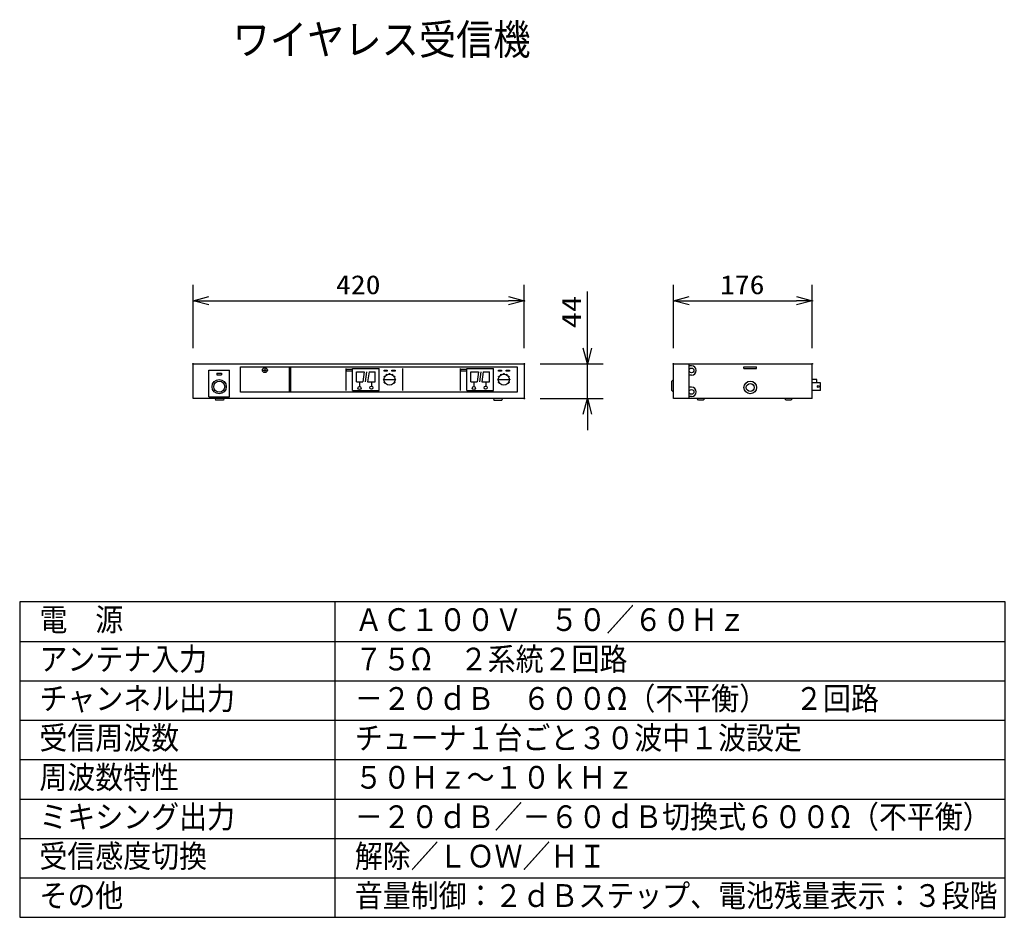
# Model space of a CAD drawing. Units: millimetres, scale not verified. Extents: x -63 to 63, y -57 to 57.
import ezdxf
from ezdxf.enums import TextEntityAlignment as Align

# ---------------------------------------------------------------- set-up
doc = ezdxf.new("R2010")
doc.units = ezdxf.units.MM
doc.header["$LTSCALE"] = 0.190236
doc.header["$PDMODE"] = 32
doc.header["$PDSIZE"] = 0.0951
for name, color, linetype in [('0-0_MOJI1', 2, 'Continuous'), ('0-1_GAIKEI', 1, 'Continuous'), ('0-2_WAKU', 3, 'Continuous'), ('0-3_DEFPOINTS', 7, 'Continuous')]:
    doc.layers.add(name, color=color, linetype=linetype)
doc.styles.add('ＭＳ ゴシック', font='')
doc.styles.get('ＭＳ ゴシック').set_extended_font_data('MS Gothic')

# ---------------------------------------------------------------- blocks, each defined once
blk = doc.blocks.new('_OPEN30')
at = {"layer": '0-3_DEFPOINTS'}
blk.add_line((0, 0), (-1, 0), dxfattribs=at)
blk.add_lwpolyline([(-1, 0.26795), (0, 0), (-1, -0.26795)], dxfattribs=at)

msp = doc.modelspace()

# ---------------------------------------------------------------- linework, layer by layer
at = {"layer": '0-1_GAIKEI', "color": 7}
for p, q in [((-40.5001, 13.7), (1.5, 13.7)), ((-40.5001, 9.3), (-40.5001, 13.7)), ((1.5, 13.7), (1.5, 9.3)), ((20.403, 13.7), (38.003, 13.7)), ((20.403, 9.3), (20.403, 13.7)), ((38.003, 9.3), (38.003, 13.7)), ((1.5, 9.3), (-40.5001, 9.3)), ((-37.7001, 9.3), (-37.6501, 9.1)), ((-36.6501, 9.1), (-37.6501, 9.1)), ((-36.6001, 9.3), (-36.6501, 9.1)), ((-2.4, 9.3), (-2.35, 9.1)), ((-2.35, 9.1), (-1.35, 9.1)), ((-1.3, 9.3), (-1.35, 9.1)), ((38.003, 9.3), (20.403, 9.3))]:
    msp.add_line(p, q, dxfattribs=at)
at = {"layer": '0-1_GAIKEI'}
for p, q in [((-38.5001, 12.9), (-35.9001, 12.9)), ((-38.5001, 9.5), (-38.5001, 12.9)), ((-35.9001, 9.5), (-35.9001, 12.9)), ((-34.5001, 13.3), (0.6, 13.3)), ((-34.5001, 10.1), (-34.5001, 13.3)), ((-31.6396, 12.8837), (-31.1916, 12.8837)), ((-31.4156, 13.1161), (-31.4156, 12.6678)), ((-28.3, 10.1), (-28.3, 13.3)), ((-28.1, 10.1), (-28.1, 13.3)), ((-21.1, 10.3), (-21.1, 13.1)), ((-20.3, 13.1), (-16.9, 13.1)), ((-20.3, 10.3), (-20.3, 13.1)), ((-18.8, 12.678), (-19, 11.411)), ((-18.5, 12.678), (-18.7, 11.411)), ((-18.2, 12.678), (-18.4, 11.411)), ((-18.2, 12.678), (-17.4, 12.678)), ((-17.4, 11.411), (-17.4, 12.678)), ((-16.9, 10.3), (-16.9, 13.1)), ((-16.2966, 12.8883), (-15.8966, 12.8883)), ((-16.2966, 12.7735), (-16.2966, 12.8883)), ((-15.8966, 12.7735), (-16.2966, 12.7735)), ((-15.8966, 12.8883), (-15.8966, 12.7735)), ((-15.3011, 12.7735), (-15.3011, 12.8883)), ((-15.3011, 12.8883), (-14.9011, 12.8883)), ((-14.9011, 12.7735), (-15.3011, 12.7735)), ((-14.9011, 12.8883), (-14.9011, 12.7735)), ((-13.9, 10.3), (-13.9, 13.1)), ((-6.6, 10.3), (-6.6, 13.1)), ((-6.5495, 12.7813), (-6.5495, 13.0222)), ((-6.5495, 13.0222), (-5.8535, 13.0222)), ((-5.8535, 12.7813), (-6.5495, 12.7813)), ((-5.8535, 13.0222), (-5.8535, 12.7813)), ((-5.8, 13.1), (-2.4, 13.1)), ((-5.8, 10.3), (-5.8, 13.1)), ((-5.3, 12.678), (-4.3, 12.678)), ((-5.3, 11.411), (-5.3, 12.678)), ((-4.3, 12.678), (-4.5, 11.411)), ((-4, 12.678), (-4.2, 11.411)), ((-3.7, 12.678), (-3.9, 11.411)), ((-3.7, 12.678), (-2.9, 12.678)), ((-2.9, 11.411), (-2.9, 12.678)), ((-2.4, 10.3), (-2.4, 13.1)), ((-1.7966, 12.7735), (-1.7966, 12.8883)), ((-1.7966, 12.8883), (-1.3966, 12.8883)), ((-1.3966, 12.7735), (-1.7966, 12.7735)), ((-1.3966, 12.8883), (-1.3966, 12.7735)), ((-0.8011, 12.8883), (-0.4011, 12.8883)), ((-0.8011, 12.7735), (-0.8011, 12.8883)), ((-0.4011, 12.7735), (-0.8011, 12.7735)), ((-0.4011, 12.8883), (-0.4011, 12.7735)), ((0.6, 13.3), (0.6, 10.1)), ((22.703, 13.4644), (22.4018, 13.4644)), ((22.403, 9.3), (22.403, 13.7)), ((29.353, 13.1), (30.953, 13.1)), ((30.953, 13.1), (30.953, 13.3)), ((-37.5001, 12.5), (-36.9001, 12.5)), ((-37.5001, 12.5), (-37.5001, 12.3)), ((-37.5001, 12.3), (-36.9001, 12.3)), ((-36.9001, 12.5), (-36.9001, 12.3)), ((-19.8, 11.411), (-19, 11.411)), ((-19.4, 11.411), (-19.4, 10.8243)), ((-18.4, 11.411), (-17.4, 11.411)), ((-17.9, 11.411), (-17.9, 10.874)), ((-16.3, 11.6915), (-14.9, 11.6915)), ((-5.3, 11.411), (-4.5, 11.411)), ((-4.9, 11.411), (-4.9, 10.8243)), ((-3.9, 11.411), (-2.9, 11.411)), ((-3.4, 11.411), (-3.4, 10.874)), ((-1.8, 11.6915), (-0.4, 11.6915)), ((20.203, 11.5), (20.403, 11.7)), ((20.203, 10.3), (20.203, 11.5)), ((22.703, 12.2644), (22.4018, 12.2644)), ((38.603, 11.7), (38.003, 11.7)), ((39.063, 11.3), (38.003, 11.3)), ((38.603, 11.3), (38.603, 11.7)), ((39.063, 10.3), (39.063, 11.3)), ((0.6, 10.1), (-34.5001, 10.1)), ((-20.3, 10.3), (-16.9, 10.3)), ((-5.8, 10.3), (-2.4, 10.3)), ((20.203, 10.3), (20.403, 10.1)), ((22.703, 10.7356), (22.403, 10.7356)), ((39.063, 10.3), (38.003, 10.3)), ((-38.5001, 9.5), (-35.9001, 9.5)), ((22.703, 9.5356), (22.403, 9.5356)), ((23.603, 9.1), (23.403, 9.3)), ((24.203, 9.1), (23.603, 9.1)), ((24.203, 9.1), (24.403, 9.3)), ((34.703, 9.1), (34.503, 9.3)), ((35.303, 9.1), (34.703, 9.1)), ((35.303, 9.1), (35.503, 9.3))]:
    msp.add_line(p, q, dxfattribs=at)
msp.add_lwpolyline([(-21.0496, 13.0222), (-20.3536, 13.0222), (-20.3536, 12.7813), (-21.0496, 12.7813)], close=True, dxfattribs=at)
for points in [[(-19.8, 11.411), (-19.8, 12.678), (-18.8, 12.678)], [(29.353, 13.1), (29.353, 13.3), (30.953, 13.3)]]:
    msp.add_lwpolyline(points, dxfattribs=at)
for centre, radius in [((-31.4054, 12.8966), 0.315), ((22.703, 12.8644), 0.3), ((-37.2001, 10.8), 0.9), ((-37.2001, 10.8), 0.7), ((-16.3471, 11.6898), 0.0357), ((-15.6, 11.6915), 0.7), ((-16.2478, 12.0635), 0.0357), ((-16.2462, 11.3165), 0.0357), ((-15.975, 12.3376), 0.0357), ((-15.6017, 12.4385), 0.0357), ((-15.228, 12.3393), 0.0357), ((-14.9539, 12.0665), 0.0357), ((-14.9522, 11.3194), 0.0357), ((-14.853, 11.6932), 0.0357), ((-1.8471, 11.6898), 0.0357), ((-1.1, 11.6915), 0.7), ((-1.7478, 12.0635), 0.0357), ((-1.7461, 11.3165), 0.0357), ((-1.475, 12.3376), 0.0357), ((-1.1017, 12.4385), 0.0357), ((-0.7279, 12.3393), 0.0357), ((-0.4539, 12.0665), 0.0357), ((-0.4522, 11.3194), 0.0357), ((-0.3529, 11.6932), 0.0357), ((30.153, 10.7), 0.8), ((-19.4038, 10.6243), 0.2), ((-17.9038, 10.6741), 0.2), ((-4.9038, 10.6243), 0.2), ((-3.4038, 10.6741), 0.2), ((22.703, 10.1356), 0.3), ((30.153, 10.7), 0.5), ((38.7737, 10.8235), 0.1069)]:
    msp.add_circle(centre, radius, dxfattribs=at)
for centre in [(22.703, 12.8644), (22.703, 10.1356)]:
    msp.add_arc(centre, 0.6, 270, 90, dxfattribs=at)
at = {"layer": '0-2_WAKU'}
for p, q in [((-40.5001, 15.7), (-40.5001, 23.7)), ((1.5, 15.7), (1.5, 23.7)), ((9.5, 15.7), (9.5, 22.8667)), ((20.403, 15.7), (20.403, 23.7)), ((38.003, 15.7), (38.003, 23.7)), ((-38.5001, 21.7), (-0.5, 21.7)), ((22.403, 21.7), (36.003, 21.7)), ((3.5, 13.7), (11.5, 13.7)), ((9.5, 9.3), (9.5, 13.7)), ((3.5, 9.3), (11.5, 9.3)), ((9.5, 7.3), (9.5, 5.3))]:
    msp.add_line(p, q, dxfattribs=at)
at = {"layer": '0-2_WAKU', "color": 4}
for p, q in [((62.5001, -16.5), (-62.5001, -16.5)), ((-62.5001, -16.5), (-62.5001, -56.5001)), ((-22.5, -56.5001), (-22.5, -16.5)), ((62.5001, -56.5001), (62.5001, -16.5)), ((-62.5001, -56.5001), (62.5001, -56.5001))]:
    msp.add_line(p, q, dxfattribs=at)
at = {"layer": '0-2_WAKU', "color": 1}
for p, q in [((-62.5001, -21.5), (62.5001, -21.5)), ((-62.5001, -26.5), (62.5001, -26.5)), ((-62.5001, -31.5001), (62.5001, -31.5001)), ((-62.5001, -36.5001), (62.5001, -36.5001)), ((-62.5001, -41.5001), (62.5001, -41.5001)), ((-62.5001, -46.5001), (62.5001, -46.5001)), ((-62.5001, -51.5001), (62.5001, -51.5001))]:
    msp.add_line(p, q, dxfattribs=at)
at = {"layer": '0-3_DEFPOINTS'}
for p in [(1.5, 21.7), (38.003, 21.7), (-40.5001, 13.7), (1.5, 13.7), (9.5, 13.7), (20.403, 13.7), (38.003, 13.7), (1.5, 9.3)]:
    msp.add_point(p, dxfattribs=at)

# ---------------------------------------------------------------- block references
at = {"layer": '0-2_WAKU', "xscale": 2, "yscale": 2}
for p, rotation in [((-40.5001, 21.7), 180), ((20.403, 21.7), 180), ((9.5, 13.7), 270), ((9.5, 9.3), 90)]:
    msp.add_blockref('_OPEN30', p, dxfattribs=dict(at, rotation=rotation))
for p in [(1.5, 21.7), (38.003, 21.7)]:
    msp.add_blockref('_OPEN30', p, dxfattribs=at)

# ---------------------------------------------------------------- texts
at = {"layer": '0-0_MOJI1', "style": 'ＭＳ ゴシック', "width": 0.9}
for s, height, p in [('ワイヤレス受信機', 3.848, (-35.5001, 51.7599)), ('電\u3000源', 2.887, (-60.0001, -21.0552)), ('ＡＣ１００Ｖ\u3000５０／６０Ｈｚ', 2.887, (-20, -21.0552)), ('アンテナ入力', 2.887, (-60.0001, -26.0552)), ('７５Ω\u3000２系統２回路', 2.887, (-20, -26.0552)), ('チャンネル出力', 2.887, (-60.0001, -31.0552)), ('－２０ｄＢ\u3000６００Ω（不平衡）\u3000２回路', 2.887, (-20, -31.0552)), ('受信周波数', 2.887, (-60.0001, -36.0552)), ('チューナ１台ごと３０波中１波設定', 2.887, (-20, -36.0552)), ('周波数特性', 2.887, (-60.0001, -41.0552)), ('５０Ｈｚ～１０ｋＨｚ', 2.887, (-20, -41.0552)), ('ミキシング出力', 2.887, (-60.0001, -46.0552)), ('－２０ｄＢ／－６０ｄＢ切換式６００Ω（不平衡）', 2.887, (-20, -46.0552)), ('受信感度切換', 2.887, (-60.0001, -51.0552)), ('解除／ＬＯＷ／ＨＩ', 2.887, (-20, -51.0552)), ('その他', 2.887, (-60.0001, -56.0552)), ('音量制御：２ｄＢステップ、電池残量表示：３段階', 2.887, (-20, -56.0552))]:
    msp.add_text(s, height=height, dxfattribs=at).set_placement(p, align=Align.BOTTOM_LEFT)
at = {"layer": '0-2_WAKU', "style": 'ＭＳ ゴシック', "width": 1.15}
for s, p in [('420', (-22.3872, 21.8096)), ('176', (26.3159, 21.8096))]:
    msp.add_text(s, height=2.406, dxfattribs=at).set_placement(p, align=Align.BOTTOM_LEFT)
at = {"layer": '0-2_WAKU', "style": 'ＭＳ ゴシック', "width": 1.25}
msp.add_text('44', height=2.406, rotation=90, dxfattribs=at).set_placement((9.3904, 18.2164), align=Align.BOTTOM_LEFT)

doc.saveas('drawing.dxf')
